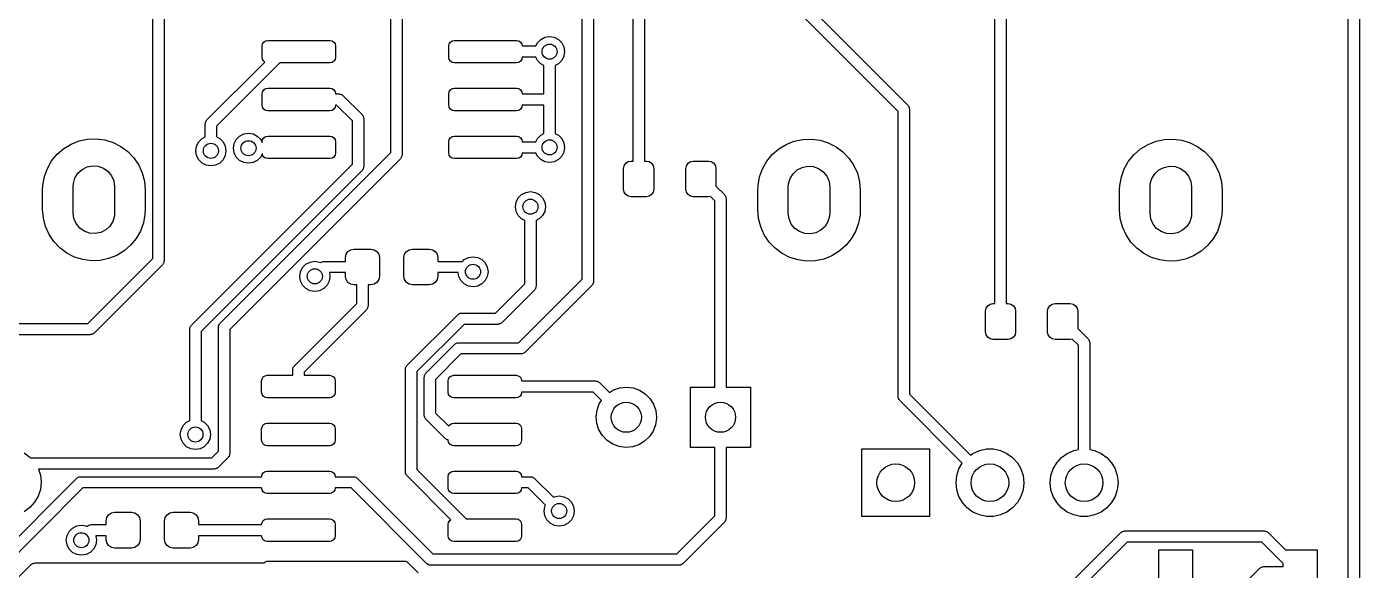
# Model space of a CAD drawing. Extents: x 74 to 208, y -143 to -31.
# Drawn here: x 172.56 to 207.92, y -116.64 to -102.21 of the extents above; entities that cross this region are included whole.
import ezdxf

# ---------------------------------------------------------------- set-up
doc = ezdxf.new("R2010")
doc.units = 0
doc.layers.add('BLACK', color=7, linetype='CONTINUOUS')

msp = doc.modelspace()

# ---------------------------------------------------------------- linework, layer by layer
at = {"layer": 'BLACK', "linetype": 'CONTINUOUS'}
for p, q in [((207.622, -119.826), (207.622, -74.7381)), ((207.922, -74.676), (207.922, -119.888)), ((195.684, -104.456), (189.168, -97.94)), ((189.336, -97.6839), (195.94, -104.288)), ((187.302, -108.904), (187.302, -99.141)), ((187.602, -99.2084), (187.602, -108.966)), ((198.251, -109.558), (198.251, -99.9078)), ((198.551, -99.9078), (198.551, -109.558)), ((182.222, -105.546), (182.222, -100.076)), ((182.522, -100.138), (182.522, -105.608)), ((188.65, -105.773), (188.65, -100.719)), ((188.95, -100.657), (188.95, -105.773)), ((175.905, -108.363), (175.905, -101.821)), ((176.205, -101.883), (176.205, -108.425)), ((186.112, -102.635), (186.201, -102.546)), ((186.201, -102.546), (186.312, -102.49)), ((186.312, -102.49), (186.436, -102.47)), ((186.436, -102.47), (186.56, -102.49)), ((186.56, -102.49), (186.671, -102.546)), ((186.671, -102.546), (186.76, -102.635)), ((178.809, -102.72), (178.82, -102.663)), ((178.809, -103.02), (178.809, -102.72)), ((178.82, -102.663), (178.853, -102.614)), ((178.853, -102.614), (178.902, -102.581)), ((178.902, -102.581), (178.959, -102.57)), ((178.959, -102.57), (180.609, -102.57)), ((180.609, -102.57), (180.666, -102.581)), ((180.666, -102.581), (180.715, -102.614)), ((180.715, -102.614), (180.748, -102.663)), ((180.748, -102.663), (180.759, -102.72)), ((180.759, -102.72), (180.759, -103.02)), ((183.759, -102.72), (183.77, -102.663)), ((183.759, -103.02), (183.759, -102.72)), ((183.77, -102.663), (183.803, -102.614)), ((183.803, -102.614), (183.852, -102.581)), ((183.852, -102.581), (183.909, -102.57)), ((183.909, -102.57), (185.559, -102.57)), ((185.559, -102.57), (185.616, -102.581)), ((185.616, -102.581), (185.665, -102.614)), ((185.665, -102.614), (185.698, -102.663)), ((185.698, -102.663), (185.709, -102.72)), ((185.709, -102.72), (186.069, -102.72)), ((186.069, -102.72), (186.112, -102.635)), ((186.76, -102.635), (186.816, -102.746)), ((186.816, -102.746), (186.836, -102.87)), ((186.836, -102.87), (186.816, -102.994)), ((177.343, -104.683), (178.881, -103.145)), ((179.28, -103.17), (177.599, -104.851)), ((178.82, -103.077), (178.809, -103.02)), ((178.853, -103.126), (178.82, -103.077)), ((178.881, -103.145), (178.853, -103.126)), ((180.609, -103.17), (179.28, -103.17)), ((180.666, -103.159), (180.609, -103.17)), ((180.715, -103.126), (180.666, -103.159)), ((180.748, -103.077), (180.715, -103.126)), ((180.759, -103.02), (180.748, -103.077)), ((183.77, -103.077), (183.759, -103.02)), ((183.803, -103.126), (183.77, -103.077)), ((183.852, -103.159), (183.803, -103.126)), ((183.909, -103.17), (183.852, -103.159)), ((185.559, -103.17), (183.909, -103.17)), ((185.616, -103.159), (185.559, -103.17)), ((185.665, -103.126), (185.616, -103.159)), ((185.698, -103.077), (185.665, -103.126)), ((185.709, -103.02), (185.698, -103.077)), ((186.069, -103.02), (185.709, -103.02)), ((186.112, -103.105), (186.069, -103.02)), ((186.201, -103.194), (186.112, -103.105)), ((186.286, -103.237), (186.201, -103.194)), ((186.286, -103.99), (186.286, -103.237)), ((186.671, -103.194), (186.586, -103.237)), ((186.586, -103.237), (186.586, -105.043)), ((186.76, -103.105), (186.671, -103.194)), ((186.816, -102.994), (186.76, -103.105)), ((178.809, -103.99), (178.82, -103.933)), ((178.82, -103.933), (178.853, -103.884)), ((178.853, -103.884), (178.902, -103.851)), ((178.902, -103.851), (178.959, -103.84)), ((178.959, -103.84), (180.609, -103.84)), ((180.609, -103.84), (180.666, -103.851)), ((180.666, -103.851), (180.715, -103.884)), ((180.715, -103.884), (180.748, -103.933)), ((180.748, -103.933), (180.759, -103.99)), ((183.759, -103.99), (183.77, -103.933)), ((183.77, -103.933), (183.803, -103.884)), ((183.803, -103.884), (183.852, -103.851)), ((183.852, -103.851), (183.909, -103.84)), ((183.909, -103.84), (185.559, -103.84)), ((185.559, -103.84), (185.616, -103.851)), ((185.616, -103.851), (185.665, -103.884)), ((185.665, -103.884), (185.698, -103.933)), ((185.698, -103.933), (185.709, -103.99)), ((178.809, -104.29), (178.809, -103.99)), ((178.82, -104.347), (178.809, -104.29)), ((180.759, -104.29), (180.748, -104.347)), ((180.759, -103.99), (180.848, -103.99)), ((180.786, -104.29), (180.759, -104.29)), ((181.206, -104.71), (180.786, -104.29)), ((180.848, -103.99), (180.867, -103.995)), ((180.867, -103.995), (180.887, -103.995)), ((180.887, -103.995), (180.904, -104.005)), ((180.904, -104.005), (180.923, -104.01)), ((180.923, -104.01), (180.937, -104.024)), ((180.937, -104.024), (180.954, -104.034)), ((180.954, -104.034), (181.462, -104.542)), ((183.759, -104.29), (183.759, -103.99)), ((183.77, -104.347), (183.759, -104.29)), ((185.709, -104.29), (185.698, -104.347)), ((185.709, -103.99), (186.286, -103.99)), ((186.286, -104.29), (185.709, -104.29)), ((186.286, -105.043), (186.286, -104.29)), ((195.94, -104.288), (195.95, -104.305)), ((195.95, -104.305), (195.964, -104.319)), ((178.853, -104.396), (178.82, -104.347)), ((178.902, -104.429), (178.853, -104.396)), ((178.959, -104.44), (178.902, -104.429)), ((180.609, -104.44), (178.959, -104.44)), ((180.666, -104.429), (180.609, -104.44)), ((180.715, -104.396), (180.666, -104.429)), ((180.748, -104.347), (180.715, -104.396)), ((181.462, -104.542), (181.472, -104.559)), ((181.472, -104.559), (181.486, -104.573)), ((181.486, -104.573), (181.491, -104.592)), ((181.491, -104.592), (181.501, -104.609)), ((181.501, -104.609), (181.501, -104.629)), ((181.501, -104.629), (181.506, -104.648)), ((181.506, -104.648), (181.506, -105.918)), ((183.803, -104.396), (183.77, -104.347)), ((183.852, -104.429), (183.803, -104.396)), ((183.909, -104.44), (183.852, -104.429)), ((185.559, -104.44), (183.909, -104.44)), ((185.616, -104.429), (185.559, -104.44)), ((185.665, -104.396), (185.616, -104.429)), ((185.698, -104.347), (185.665, -104.396)), ((195.684, -112.024), (195.684, -104.456)), ((195.964, -104.319), (195.969, -104.338)), ((195.969, -104.338), (195.979, -104.355)), ((195.979, -104.355), (195.979, -104.375)), ((195.979, -104.375), (195.984, -104.394)), ((195.984, -104.394), (195.984, -111.962)), ((177.299, -104.789), (177.304, -104.77)), ((177.299, -105.135), (177.299, -104.789)), ((177.304, -104.75), (177.314, -104.733)), ((177.304, -104.77), (177.304, -104.75)), ((177.314, -104.733), (177.319, -104.714)), ((177.319, -104.714), (177.333, -104.7)), ((177.333, -104.7), (177.343, -104.683)), ((177.599, -104.851), (177.599, -105.135)), ((181.206, -105.856), (181.206, -104.71)), ((173.544, -105.441), (173.74, -105.322)), ((173.74, -105.322), (173.954, -105.237)), ((173.954, -105.237), (174.179, -105.19)), ((174.179, -105.19), (174.409, -105.182)), ((174.409, -105.182), (174.637, -105.212)), ((174.637, -105.212), (174.857, -105.28)), ((174.857, -105.28), (175.062, -105.384)), ((177.068, -105.379), (177.125, -105.267)), ((177.125, -105.267), (177.214, -105.179)), ((177.214, -105.179), (177.299, -105.135)), ((177.599, -105.135), (177.684, -105.179)), ((177.684, -105.179), (177.772, -105.267)), ((177.772, -105.267), (177.829, -105.379)), ((178.046, -105.434), (178.066, -105.311)), ((178.066, -105.311), (178.122, -105.199)), ((178.122, -105.199), (178.211, -105.111)), ((178.211, -105.111), (178.322, -105.054)), ((178.322, -105.054), (178.446, -105.034)), ((178.446, -105.034), (178.57, -105.054)), ((178.57, -105.054), (178.681, -105.111)), ((178.681, -105.111), (178.77, -105.199)), ((178.77, -105.199), (178.809, -105.277)), ((178.809, -105.26), (178.82, -105.203)), ((178.809, -105.277), (178.809, -105.26)), ((178.82, -105.203), (178.853, -105.154)), ((178.853, -105.154), (178.902, -105.121)), ((178.902, -105.121), (178.959, -105.11)), ((178.959, -105.11), (180.609, -105.11)), ((180.609, -105.11), (180.666, -105.121)), ((180.666, -105.121), (180.715, -105.154)), ((180.715, -105.154), (180.748, -105.203)), ((180.748, -105.203), (180.759, -105.26)), ((180.759, -105.26), (180.759, -105.56)), ((183.759, -105.26), (183.77, -105.203)), ((183.759, -105.56), (183.759, -105.26)), ((183.77, -105.203), (183.803, -105.154)), ((183.803, -105.154), (183.852, -105.121)), ((183.852, -105.121), (183.909, -105.11)), ((183.909, -105.11), (185.559, -105.11)), ((185.559, -105.11), (185.616, -105.121)), ((185.616, -105.121), (185.665, -105.154)), ((185.665, -105.154), (185.698, -105.203)), ((185.698, -105.203), (185.709, -105.26)), ((185.709, -105.26), (186.069, -105.26)), ((186.069, -105.26), (186.112, -105.175)), ((186.112, -105.175), (186.201, -105.086)), ((186.201, -105.086), (186.286, -105.043)), ((186.586, -105.043), (186.671, -105.086)), ((186.671, -105.086), (186.76, -105.175)), ((186.76, -105.175), (186.816, -105.286)), ((186.816, -105.286), (186.836, -105.41)), ((192.519, -105.451), (192.715, -105.332)), ((192.715, -105.332), (192.929, -105.247)), ((192.929, -105.247), (193.154, -105.2)), ((193.154, -105.2), (193.384, -105.192)), ((193.384, -105.192), (193.612, -105.222)), ((193.612, -105.222), (193.832, -105.29)), ((193.832, -105.29), (194.037, -105.394)), ((202.119, -105.451), (202.315, -105.332)), ((202.315, -105.332), (202.529, -105.247)), ((202.529, -105.247), (202.754, -105.2)), ((202.754, -105.2), (202.984, -105.192)), ((202.984, -105.192), (203.212, -105.222)), ((203.212, -105.222), (203.432, -105.29)), ((203.432, -105.29), (203.637, -105.394)), ((173.224, -105.77), (173.37, -105.592)), ((173.37, -105.592), (173.544, -105.441)), ((175.062, -105.384), (175.246, -105.521)), ((175.246, -105.521), (175.405, -105.688)), ((175.405, -105.688), (175.533, -105.879)), ((177.049, -105.502), (177.068, -105.379)), ((177.068, -105.626), (177.049, -105.502)), ((177.125, -105.737), (177.068, -105.626)), ((177.694, -110.074), (182.222, -105.546)), ((177.829, -105.626), (177.772, -105.737)), ((177.829, -105.379), (177.849, -105.502)), ((177.849, -105.502), (177.829, -105.626)), ((182.478, -105.714), (177.95, -110.243)), ((178.066, -105.558), (178.046, -105.434)), ((178.122, -105.67), (178.066, -105.558)), ((178.211, -105.758), (178.122, -105.67)), ((178.77, -105.67), (178.681, -105.758)), ((178.813, -105.584), (178.77, -105.67)), ((178.814, -105.584), (178.813, -105.584)), ((178.82, -105.617), (178.814, -105.584)), ((178.853, -105.666), (178.82, -105.617)), ((178.902, -105.699), (178.853, -105.666)), ((178.959, -105.71), (178.902, -105.699)), ((180.609, -105.71), (178.959, -105.71)), ((180.666, -105.699), (180.609, -105.71)), ((180.715, -105.666), (180.666, -105.699)), ((180.748, -105.617), (180.715, -105.666)), ((180.759, -105.56), (180.748, -105.617)), ((182.488, -105.697), (182.478, -105.714)), ((182.502, -105.683), (182.488, -105.697)), ((182.507, -105.664), (182.502, -105.683)), ((182.517, -105.647), (182.507, -105.664)), ((182.522, -105.608), (182.517, -105.627)), ((182.517, -105.627), (182.517, -105.647)), ((183.77, -105.617), (183.759, -105.56)), ((183.803, -105.666), (183.77, -105.617)), ((183.852, -105.699), (183.803, -105.666)), ((183.909, -105.71), (183.852, -105.699)), ((185.559, -105.71), (183.909, -105.71)), ((185.616, -105.699), (185.559, -105.71)), ((185.665, -105.666), (185.616, -105.699)), ((185.698, -105.617), (185.665, -105.666)), ((185.709, -105.56), (185.698, -105.617)), ((186.069, -105.56), (185.709, -105.56)), ((186.112, -105.645), (186.069, -105.56)), ((186.201, -105.734), (186.112, -105.645)), ((186.76, -105.645), (186.671, -105.734)), ((186.816, -105.534), (186.76, -105.645)), ((186.836, -105.41), (186.816, -105.534)), ((192.199, -105.78), (192.345, -105.602)), ((192.345, -105.602), (192.519, -105.451)), ((194.037, -105.394), (194.221, -105.531)), ((194.221, -105.531), (194.38, -105.698)), ((194.38, -105.698), (194.508, -105.889)), ((201.799, -105.78), (201.945, -105.602)), ((201.945, -105.602), (202.119, -105.451)), ((203.637, -105.394), (203.821, -105.531)), ((203.821, -105.531), (203.98, -105.698)), ((203.98, -105.698), (204.108, -105.889)), ((173.032, -106.186), (173.11, -105.97)), ((173.11, -105.97), (173.224, -105.77)), ((173.921, -106.099), (174.031, -105.998)), ((174.031, -105.998), (174.164, -105.931)), ((174.164, -105.931), (174.31, -105.901)), ((174.31, -105.901), (174.459, -105.912)), ((174.459, -105.912), (174.6, -105.963)), ((174.6, -105.963), (174.722, -106.049)), ((174.722, -106.049), (174.815, -106.165)), ((175.533, -105.879), (175.628, -106.088)), ((176.932, -110.13), (181.206, -105.856)), ((177.214, -105.826), (177.125, -105.737)), ((181.462, -106.024), (177.188, -110.298)), ((177.325, -105.883), (177.214, -105.826)), ((177.449, -105.902), (177.325, -105.883)), ((177.572, -105.883), (177.449, -105.902)), ((177.684, -105.826), (177.572, -105.883)), ((177.772, -105.737), (177.684, -105.826)), ((178.322, -105.815), (178.211, -105.758)), ((178.446, -105.834), (178.322, -105.815)), ((178.57, -105.815), (178.446, -105.834)), ((178.681, -105.758), (178.57, -105.815)), ((181.472, -106.007), (181.462, -106.024)), ((181.486, -105.993), (181.472, -106.007)), ((181.491, -105.974), (181.486, -105.993)), ((181.501, -105.957), (181.491, -105.974)), ((181.506, -105.918), (181.501, -105.937)), ((181.501, -105.937), (181.501, -105.957)), ((186.312, -105.79), (186.201, -105.734)), ((186.436, -105.81), (186.312, -105.79)), ((186.56, -105.79), (186.436, -105.81)), ((186.671, -105.734), (186.56, -105.79)), ((188.4, -105.973), (188.415, -105.897)), ((188.4, -106.523), (188.4, -105.973)), ((188.415, -105.897), (188.459, -105.832)), ((188.459, -105.832), (188.523, -105.788)), ((188.523, -105.788), (188.6, -105.773)), ((188.6, -105.773), (188.65, -105.773)), ((188.95, -105.773), (189, -105.773)), ((189, -105.773), (189.077, -105.788)), ((189.077, -105.788), (189.141, -105.832)), ((189.141, -105.832), (189.185, -105.897)), ((189.185, -105.897), (189.2, -105.973)), ((189.2, -105.973), (189.2, -106.523)), ((190.05, -105.973), (190.065, -105.897)), ((190.05, -106.523), (190.05, -105.973)), ((190.065, -105.897), (190.109, -105.832)), ((190.109, -105.832), (190.173, -105.788)), ((190.173, -105.788), (190.25, -105.773)), ((190.25, -105.773), (190.65, -105.773)), ((190.65, -105.773), (190.727, -105.788)), ((190.727, -105.788), (190.791, -105.832)), ((190.791, -105.832), (190.835, -105.897)), ((190.835, -105.897), (190.85, -105.973)), ((190.85, -105.973), (190.85, -106.436)), ((192.007, -106.196), (192.085, -105.98)), ((192.085, -105.98), (192.199, -105.78)), ((192.896, -106.109), (193.006, -106.008)), ((193.006, -106.008), (193.139, -105.941)), ((193.139, -105.941), (193.285, -105.911)), ((193.285, -105.911), (193.434, -105.922)), ((193.434, -105.922), (193.575, -105.973)), ((193.575, -105.973), (193.697, -106.059)), ((193.697, -106.059), (193.79, -106.175)), ((194.508, -105.889), (194.603, -106.098)), ((201.607, -106.196), (201.685, -105.98)), ((201.685, -105.98), (201.799, -105.78)), ((202.496, -106.109), (202.606, -106.008)), ((202.606, -106.008), (202.739, -105.941)), ((202.739, -105.941), (202.885, -105.911)), ((202.885, -105.911), (203.034, -105.922)), ((203.034, -105.922), (203.175, -105.973)), ((203.175, -105.973), (203.297, -106.059)), ((203.297, -106.059), (203.39, -106.175)), ((204.108, -105.889), (204.203, -106.098)), ((172.985, -106.54), (172.991, -106.412)), ((172.991, -106.412), (173.032, -106.186)), ((173.795, -106.45), (173.801, -106.37)), ((173.801, -106.37), (173.843, -106.226)), ((173.843, -106.226), (173.921, -106.099)), ((174.815, -106.165), (174.875, -106.302)), ((174.875, -106.302), (174.895, -106.45)), ((175.628, -106.088), (175.686, -106.311)), ((175.686, -106.311), (175.705, -106.54)), ((190.85, -106.436), (191.077, -106.663)), ((191.96, -106.55), (191.966, -106.422)), ((191.966, -106.422), (192.007, -106.196)), ((192.77, -106.46), (192.776, -106.38)), ((192.776, -106.38), (192.818, -106.236)), ((192.818, -106.236), (192.896, -106.109)), ((193.79, -106.175), (193.85, -106.312)), ((193.85, -106.312), (193.87, -106.46)), ((194.603, -106.098), (194.661, -106.321)), ((194.661, -106.321), (194.68, -106.55)), ((201.56, -106.55), (201.566, -106.422)), ((201.566, -106.422), (201.607, -106.196)), ((202.37, -106.46), (202.376, -106.38)), ((202.376, -106.38), (202.418, -106.236)), ((202.418, -106.236), (202.496, -106.109)), ((203.39, -106.175), (203.45, -106.312)), ((203.45, -106.312), (203.47, -106.46)), ((204.203, -106.098), (204.261, -106.321)), ((204.261, -106.321), (204.28, -106.55)), ((172.985, -107.06), (172.985, -106.54)), ((173.795, -107.15), (173.795, -106.45)), ((174.895, -106.45), (174.895, -107.15)), ((175.705, -106.54), (175.705, -107.06)), ((185.548, -106.861), (185.604, -106.75)), ((185.604, -106.75), (185.693, -106.661)), ((185.693, -106.661), (185.804, -106.604)), ((185.804, -106.604), (185.928, -106.585)), ((185.928, -106.585), (186.052, -106.604)), ((186.052, -106.604), (186.163, -106.661)), ((186.163, -106.661), (186.252, -106.75)), ((186.252, -106.75), (186.308, -106.861)), ((188.415, -106.6), (188.4, -106.523)), ((188.459, -106.665), (188.415, -106.6)), ((188.523, -106.708), (188.459, -106.665)), ((188.6, -106.723), (188.523, -106.708)), ((189, -106.723), (188.6, -106.723)), ((189.077, -106.708), (189, -106.723)), ((189.141, -106.665), (189.077, -106.708)), ((189.185, -106.6), (189.141, -106.665)), ((189.2, -106.523), (189.185, -106.6)), ((190.065, -106.6), (190.05, -106.523)), ((190.109, -106.665), (190.065, -106.6)), ((190.173, -106.708), (190.109, -106.665)), ((190.25, -106.723), (190.173, -106.708)), ((190.65, -106.723), (190.25, -106.723)), ((190.702, -106.713), (190.65, -106.723)), ((190.821, -106.832), (190.702, -106.713)), ((191.077, -106.663), (191.087, -106.68)), ((191.087, -106.68), (191.101, -106.694)), ((191.101, -106.694), (191.106, -106.713)), ((191.106, -106.713), (191.116, -106.731)), ((191.116, -106.731), (191.116, -106.75)), ((191.116, -106.75), (191.121, -106.769)), ((191.121, -106.769), (191.121, -111.773)), ((191.96, -107.07), (191.96, -106.55)), ((192.77, -107.16), (192.77, -106.46)), ((193.87, -106.46), (193.87, -107.16)), ((194.68, -106.55), (194.68, -107.07)), ((201.56, -107.07), (201.56, -106.55)), ((202.37, -107.16), (202.37, -106.46)), ((203.47, -106.46), (203.47, -107.16)), ((204.28, -106.55), (204.28, -107.07)), ((173.004, -107.289), (172.985, -107.06)), ((175.705, -107.06), (175.699, -107.188)), ((185.528, -106.985), (185.548, -106.861)), ((185.548, -107.108), (185.528, -106.985)), ((185.604, -107.22), (185.548, -107.108)), ((186.308, -107.108), (186.252, -107.22)), ((186.308, -106.861), (186.328, -106.985)), ((186.328, -106.985), (186.308, -107.108)), ((190.821, -111.773), (190.821, -106.832)), ((191.979, -107.299), (191.96, -107.07)), ((194.68, -107.07), (194.674, -107.198)), ((201.579, -107.299), (201.56, -107.07)), ((204.28, -107.07), (204.274, -107.198)), ((173.062, -107.512), (173.004, -107.289)), ((173.815, -107.298), (173.795, -107.15)), ((173.875, -107.435), (173.815, -107.298)), ((173.968, -107.551), (173.875, -107.435)), ((174.847, -107.374), (174.769, -107.501)), ((174.889, -107.23), (174.847, -107.374)), ((174.895, -107.15), (174.889, -107.23)), ((175.658, -107.414), (175.58, -107.63)), ((175.699, -107.188), (175.658, -107.414)), ((185.693, -107.308), (185.604, -107.22)), ((185.778, -107.352), (185.693, -107.308)), ((185.778, -109.031), (185.778, -107.352)), ((186.163, -107.308), (186.078, -107.352)), ((186.078, -107.352), (186.078, -109.093)), ((186.252, -107.22), (186.163, -107.308)), ((192.037, -107.522), (191.979, -107.299)), ((192.79, -107.308), (192.77, -107.16)), ((192.85, -107.445), (192.79, -107.308)), ((192.943, -107.561), (192.85, -107.445)), ((193.822, -107.384), (193.744, -107.511)), ((193.864, -107.24), (193.822, -107.384)), ((193.87, -107.16), (193.864, -107.24)), ((194.633, -107.424), (194.555, -107.64)), ((194.674, -107.198), (194.633, -107.424)), ((201.637, -107.522), (201.579, -107.299)), ((202.39, -107.308), (202.37, -107.16)), ((202.45, -107.445), (202.39, -107.308)), ((202.543, -107.561), (202.45, -107.445)), ((203.422, -107.384), (203.344, -107.511)), ((203.464, -107.24), (203.422, -107.384)), ((203.47, -107.16), (203.464, -107.24)), ((204.233, -107.424), (204.155, -107.64)), ((204.274, -107.198), (204.233, -107.424)), ((173.157, -107.721), (173.062, -107.512)), ((173.285, -107.912), (173.157, -107.721)), ((174.09, -107.637), (173.968, -107.551)), ((174.231, -107.688), (174.09, -107.637)), ((174.38, -107.699), (174.231, -107.688)), ((174.526, -107.669), (174.38, -107.699)), ((174.659, -107.602), (174.526, -107.669)), ((174.769, -107.501), (174.659, -107.602)), ((175.466, -107.83), (175.32, -108.008)), ((175.58, -107.63), (175.466, -107.83)), ((192.132, -107.731), (192.037, -107.522)), ((192.26, -107.922), (192.132, -107.731)), ((193.065, -107.647), (192.943, -107.561)), ((193.206, -107.698), (193.065, -107.647)), ((193.355, -107.709), (193.206, -107.698)), ((193.501, -107.679), (193.355, -107.709)), ((193.634, -107.612), (193.501, -107.679)), ((193.744, -107.511), (193.634, -107.612)), ((194.441, -107.84), (194.295, -108.018)), ((194.555, -107.64), (194.441, -107.84)), ((201.732, -107.731), (201.637, -107.522)), ((201.86, -107.922), (201.732, -107.731)), ((202.665, -107.647), (202.543, -107.561)), ((202.806, -107.698), (202.665, -107.647)), ((202.955, -107.709), (202.806, -107.698)), ((203.101, -107.679), (202.955, -107.709)), ((203.234, -107.612), (203.101, -107.679)), ((203.344, -107.511), (203.234, -107.612)), ((204.041, -107.84), (203.895, -108.018)), ((204.155, -107.64), (204.041, -107.84)), ((173.444, -108.079), (173.285, -107.912)), ((173.628, -108.216), (173.444, -108.079)), ((175.146, -108.159), (174.95, -108.278)), ((175.32, -108.008), (175.146, -108.159)), ((181.037, -108.249), (181.086, -108.176)), ((181.086, -108.176), (181.159, -108.127)), ((181.159, -108.127), (181.245, -108.11)), ((181.245, -108.11), (181.695, -108.11)), ((181.695, -108.11), (181.781, -108.127)), ((181.781, -108.127), (181.854, -108.176)), ((181.854, -108.176), (181.903, -108.249)), ((182.587, -108.249), (182.636, -108.176)), ((182.636, -108.176), (182.709, -108.127)), ((182.709, -108.127), (182.795, -108.11)), ((182.795, -108.11), (183.245, -108.11)), ((183.245, -108.11), (183.331, -108.127)), ((183.331, -108.127), (183.404, -108.176)), ((183.404, -108.176), (183.453, -108.249)), ((192.419, -108.089), (192.26, -107.922)), ((192.603, -108.226), (192.419, -108.089)), ((194.121, -108.169), (193.925, -108.288)), ((194.295, -108.018), (194.121, -108.169)), ((202.019, -108.089), (201.86, -107.922)), ((202.203, -108.226), (202.019, -108.089)), ((203.721, -108.169), (203.525, -108.288)), ((203.895, -108.018), (203.721, -108.169)), ((173.833, -108.32), (173.628, -108.216)), ((174.053, -108.388), (173.833, -108.32)), ((174.281, -108.418), (174.053, -108.388)), ((174.182, -110.086), (175.905, -108.363)), ((174.511, -108.41), (174.281, -108.418)), ((176.161, -108.531), (174.35, -110.342)), ((174.736, -108.363), (174.511, -108.41)), ((174.95, -108.278), (174.736, -108.363)), ((176.171, -108.514), (176.161, -108.531)), ((176.185, -108.5), (176.171, -108.514)), ((176.19, -108.481), (176.185, -108.5)), ((176.2, -108.464), (176.19, -108.481)), ((176.205, -108.425), (176.2, -108.444)), ((176.2, -108.444), (176.2, -108.464)), ((179.884, -108.598), (179.972, -108.51)), ((179.972, -108.51), (180.084, -108.453)), ((180.084, -108.453), (180.207, -108.433)), ((180.207, -108.433), (180.331, -108.453)), ((180.331, -108.453), (180.365, -108.47)), ((180.365, -108.47), (180.366, -108.469)), ((180.366, -108.469), (180.38, -108.455)), ((180.38, -108.455), (180.399, -108.45)), ((180.399, -108.45), (180.417, -108.44)), ((180.417, -108.44), (180.436, -108.44)), ((180.436, -108.44), (180.455, -108.435)), ((180.455, -108.435), (181.02, -108.435)), ((181.02, -108.335), (181.037, -108.249)), ((181.02, -108.435), (181.02, -108.335)), ((181.903, -108.249), (181.92, -108.335)), ((181.92, -108.335), (181.92, -108.835)), ((182.57, -108.335), (182.587, -108.249)), ((182.57, -108.835), (182.57, -108.335)), ((183.453, -108.249), (183.47, -108.335)), ((183.47, -108.335), (183.47, -108.435)), ((183.47, -108.435), (184.122, -108.435)), ((184.122, -108.435), (184.169, -108.388)), ((184.169, -108.388), (184.28, -108.332)), ((184.28, -108.332), (184.404, -108.312)), ((184.404, -108.312), (184.528, -108.332)), ((184.528, -108.332), (184.639, -108.388)), ((184.639, -108.388), (184.728, -108.477)), ((184.728, -108.477), (184.784, -108.588)), ((192.808, -108.33), (192.603, -108.226)), ((193.028, -108.398), (192.808, -108.33)), ((193.256, -108.428), (193.028, -108.398)), ((193.486, -108.42), (193.256, -108.428)), ((193.711, -108.373), (193.486, -108.42)), ((193.925, -108.288), (193.711, -108.373)), ((202.408, -108.33), (202.203, -108.226)), ((202.628, -108.398), (202.408, -108.33)), ((202.856, -108.428), (202.628, -108.398)), ((203.086, -108.42), (202.856, -108.428)), ((203.311, -108.373), (203.086, -108.42)), ((203.525, -108.288), (203.311, -108.373)), ((179.807, -108.833), (179.827, -108.71)), ((179.827, -108.957), (179.807, -108.833)), ((179.827, -108.71), (179.884, -108.598)), ((180.607, -108.833), (180.588, -108.957)), ((181.02, -108.735), (180.592, -108.735)), ((180.592, -108.735), (180.607, -108.833)), ((181.02, -108.835), (181.02, -108.735)), ((181.037, -108.921), (181.02, -108.835)), ((181.92, -108.835), (181.903, -108.921)), ((182.587, -108.921), (182.57, -108.835)), ((183.47, -108.835), (183.453, -108.921)), ((184.008, -108.735), (183.47, -108.735)), ((183.47, -108.735), (183.47, -108.835)), ((184.024, -108.836), (184.008, -108.735)), ((184.08, -108.947), (184.024, -108.836)), ((184.784, -108.836), (184.728, -108.947)), ((184.784, -108.588), (184.804, -108.712)), ((184.804, -108.712), (184.784, -108.836)), ((185.612, -110.594), (187.302, -108.904)), ((179.884, -109.068), (179.827, -108.957)), ((179.972, -109.157), (179.884, -109.068)), ((180.084, -109.214), (179.972, -109.157)), ((180.207, -109.233), (180.084, -109.214)), ((180.331, -109.214), (180.207, -109.233)), ((180.442, -109.157), (180.331, -109.214)), ((180.531, -109.068), (180.442, -109.157)), ((180.588, -108.957), (180.531, -109.068)), ((181.086, -108.994), (181.037, -108.921)), ((181.159, -109.043), (181.086, -108.994)), ((181.245, -109.06), (181.159, -109.043)), ((181.32, -109.06), (181.245, -109.06)), ((181.32, -109.552), (181.32, -109.06)), ((181.695, -109.06), (181.62, -109.06)), ((181.62, -109.06), (181.62, -109.614)), ((181.781, -109.043), (181.695, -109.06)), ((181.854, -108.994), (181.781, -109.043)), ((181.903, -108.921), (181.854, -108.994)), ((182.636, -108.994), (182.587, -108.921)), ((182.709, -109.043), (182.636, -108.994)), ((182.795, -109.06), (182.709, -109.043)), ((183.245, -109.06), (182.795, -109.06)), ((183.331, -109.043), (183.245, -109.06)), ((183.404, -108.994), (183.331, -109.043)), ((183.453, -108.921), (183.404, -108.994)), ((184.169, -109.036), (184.08, -108.947)), ((184.28, -109.092), (184.169, -109.036)), ((184.404, -109.112), (184.28, -109.092)), ((184.528, -109.092), (184.404, -109.112)), ((184.639, -109.036), (184.528, -109.092)), ((184.728, -108.947), (184.639, -109.036)), ((185.002, -109.807), (185.778, -109.031)), ((186.034, -109.199), (185.17, -110.063)), ((187.558, -109.072), (185.78, -110.85)), ((186.044, -109.182), (186.034, -109.199)), ((186.058, -109.168), (186.044, -109.182)), ((186.063, -109.149), (186.058, -109.168)), ((186.073, -109.132), (186.063, -109.149)), ((186.078, -109.093), (186.073, -109.112)), ((186.073, -109.112), (186.073, -109.132)), ((187.568, -109.055), (187.558, -109.072)), ((187.582, -109.041), (187.568, -109.055)), ((187.587, -109.022), (187.582, -109.041)), ((187.597, -109.005), (187.587, -109.022)), ((187.602, -108.966), (187.597, -108.985)), ((187.597, -108.985), (187.597, -109.005)), ((179.664, -111.208), (181.32, -109.552)), ((181.62, -109.614), (181.615, -109.633)), ((198.016, -109.681), (198.06, -109.616)), ((198.06, -109.616), (198.125, -109.573)), ((198.125, -109.573), (198.201, -109.558)), ((198.201, -109.558), (198.251, -109.558)), ((198.551, -109.558), (198.601, -109.558)), ((198.601, -109.558), (198.678, -109.573)), ((198.678, -109.573), (198.743, -109.616)), ((198.743, -109.616), (198.786, -109.681)), ((199.666, -109.681), (199.71, -109.616)), ((199.71, -109.616), (199.775, -109.573)), ((199.775, -109.573), (199.851, -109.558)), ((199.851, -109.558), (200.251, -109.558)), ((200.251, -109.558), (200.328, -109.573)), ((200.328, -109.573), (200.393, -109.616)), ((200.393, -109.616), (200.436, -109.681)), ((181.576, -109.72), (179.92, -111.376)), ((181.586, -109.703), (181.576, -109.72)), ((181.6, -109.689), (181.586, -109.703)), ((181.605, -109.67), (181.6, -109.689)), ((181.615, -109.653), (181.605, -109.67)), ((181.615, -109.633), (181.615, -109.653)), ((182.655, -111.193), (183.998, -109.851)), ((183.998, -109.851), (184.015, -109.841)), ((184.015, -109.841), (184.029, -109.827)), ((184.029, -109.827), (184.048, -109.822)), ((184.048, -109.822), (184.065, -109.812)), ((184.065, -109.812), (184.085, -109.812)), ((184.085, -109.812), (184.104, -109.807)), ((184.104, -109.807), (185.002, -109.807)), ((198.001, -109.758), (198.016, -109.681)), ((198.001, -110.308), (198.001, -109.758)), ((198.786, -109.681), (198.801, -109.758)), ((198.801, -109.758), (198.801, -110.308)), ((199.651, -109.758), (199.666, -109.681)), ((199.651, -110.308), (199.651, -109.758)), ((200.436, -109.681), (200.451, -109.758)), ((200.451, -109.758), (200.451, -110.221)), ((171.109, -110.086), (174.182, -110.086)), ((176.888, -110.236), (176.893, -110.217)), ((176.888, -112.663), (176.888, -110.236)), ((176.893, -110.197), (176.903, -110.18)), ((176.893, -110.217), (176.893, -110.197)), ((176.903, -110.18), (176.908, -110.161)), ((176.908, -110.161), (176.922, -110.147)), ((176.922, -110.147), (176.932, -110.13)), ((177.188, -110.298), (177.188, -112.663)), ((177.65, -110.18), (177.655, -110.161)), ((177.65, -113.476), (177.65, -110.18)), ((177.655, -110.142), (177.665, -110.124)), ((177.655, -110.161), (177.655, -110.142)), ((177.665, -110.124), (177.67, -110.105)), ((177.67, -110.105), (177.684, -110.091)), ((177.684, -110.091), (177.694, -110.074)), ((177.95, -110.243), (177.95, -113.538)), ((184.166, -110.107), (182.911, -111.361)), ((185.064, -110.107), (184.166, -110.107)), ((185.083, -110.101), (185.064, -110.107)), ((185.103, -110.101), (185.083, -110.101)), ((185.12, -110.092), (185.103, -110.101)), ((185.139, -110.087), (185.12, -110.092)), ((185.153, -110.073), (185.139, -110.087)), ((185.17, -110.063), (185.153, -110.073)), ((198.016, -110.384), (198.001, -110.308)), ((198.801, -110.308), (198.786, -110.384)), ((199.666, -110.384), (199.651, -110.308)), ((200.451, -110.221), (200.726, -110.496)), ((174.244, -110.386), (171.171, -110.386)), ((174.263, -110.381), (174.244, -110.386)), ((174.283, -110.381), (174.263, -110.381)), ((174.3, -110.371), (174.283, -110.381)), ((174.319, -110.366), (174.3, -110.371)), ((174.333, -110.352), (174.319, -110.366)), ((174.35, -110.342), (174.333, -110.352)), ((183.155, -111.4), (183.917, -110.638)), ((183.917, -110.638), (183.934, -110.628)), ((183.934, -110.628), (183.948, -110.614)), ((183.948, -110.614), (183.967, -110.609)), ((183.967, -110.609), (183.984, -110.599)), ((183.984, -110.599), (184.004, -110.599)), ((184.004, -110.599), (184.023, -110.594)), ((184.023, -110.594), (185.612, -110.594)), ((198.06, -110.449), (198.016, -110.384)), ((198.125, -110.493), (198.06, -110.449)), ((198.201, -110.508), (198.125, -110.493)), ((198.601, -110.508), (198.201, -110.508)), ((198.678, -110.493), (198.601, -110.508)), ((198.743, -110.449), (198.678, -110.493)), ((198.786, -110.384), (198.743, -110.449)), ((199.71, -110.449), (199.666, -110.384)), ((199.775, -110.493), (199.71, -110.449)), ((199.851, -110.508), (199.775, -110.493)), ((200.251, -110.508), (199.851, -110.508)), ((200.304, -110.497), (200.251, -110.508)), ((200.47, -110.664), (200.304, -110.497)), ((200.47, -113.427), (200.47, -110.664)), ((200.726, -110.496), (200.736, -110.513)), ((200.736, -110.513), (200.75, -110.527)), ((200.75, -110.527), (200.755, -110.546)), ((200.755, -110.546), (200.765, -110.563)), ((200.765, -110.563), (200.765, -110.583)), ((200.765, -110.583), (200.77, -110.602)), ((200.77, -110.602), (200.77, -113.427)), ((184.085, -110.894), (183.411, -111.568)), ((185.674, -110.894), (184.085, -110.894)), ((185.693, -110.889), (185.674, -110.894)), ((185.713, -110.889), (185.693, -110.889)), ((185.73, -110.879), (185.713, -110.889)), ((185.749, -110.874), (185.73, -110.879)), ((185.763, -110.86), (185.749, -110.874)), ((185.78, -110.85), (185.763, -110.86)), ((179.62, -111.314), (179.625, -111.295)), ((179.62, -111.46), (179.62, -111.314)), ((179.625, -111.275), (179.635, -111.258)), ((179.625, -111.295), (179.625, -111.275)), ((179.635, -111.258), (179.64, -111.239)), ((179.64, -111.239), (179.654, -111.225)), ((179.654, -111.225), (179.664, -111.208)), ((179.92, -111.376), (179.92, -111.46)), ((182.611, -111.299), (182.617, -111.28)), ((182.611, -114.024), (182.611, -111.299)), ((182.617, -111.26), (182.626, -111.243)), ((182.617, -111.28), (182.617, -111.26)), ((182.626, -111.243), (182.632, -111.224)), ((182.632, -111.224), (182.646, -111.21)), ((182.646, -111.21), (182.655, -111.193)), ((182.911, -111.361), (182.911, -113.961)), ((178.795, -111.61), (178.806, -111.553)), ((178.795, -111.91), (178.795, -111.61)), ((178.806, -111.553), (178.839, -111.504)), ((178.839, -111.504), (178.888, -111.471)), ((178.888, -111.471), (178.945, -111.46)), ((178.945, -111.46), (179.62, -111.46)), ((179.92, -111.46), (180.595, -111.46)), ((180.595, -111.46), (180.652, -111.471)), ((180.652, -111.471), (180.701, -111.504)), ((180.701, -111.504), (180.734, -111.553)), ((180.734, -111.553), (180.745, -111.61)), ((180.745, -111.61), (180.745, -111.91)), ((183.111, -111.506), (183.116, -111.487)), ((183.111, -112.522), (183.111, -111.506)), ((183.116, -111.467), (183.126, -111.45)), ((183.116, -111.487), (183.116, -111.467)), ((183.126, -111.45), (183.131, -111.431)), ((183.131, -111.431), (183.145, -111.417)), ((183.145, -111.417), (183.155, -111.4)), ((183.411, -111.568), (183.411, -112.46)), ((183.745, -111.61), (183.756, -111.553)), ((183.745, -111.91), (183.745, -111.61)), ((183.756, -111.553), (183.789, -111.504)), ((183.789, -111.504), (183.838, -111.471)), ((183.838, -111.471), (183.895, -111.46)), ((183.895, -111.46), (185.545, -111.46)), ((185.545, -111.46), (185.602, -111.471)), ((185.602, -111.471), (185.651, -111.504)), ((185.651, -111.504), (185.684, -111.553)), ((185.684, -111.553), (185.695, -111.61)), ((185.695, -111.61), (187.658, -111.61)), ((187.658, -111.61), (187.677, -111.615)), ((187.677, -111.615), (187.697, -111.615)), ((187.697, -111.615), (187.714, -111.625)), ((187.714, -111.625), (187.733, -111.63)), ((187.733, -111.63), (187.747, -111.644)), ((187.747, -111.644), (187.764, -111.654)), ((187.764, -111.654), (188.025, -111.914)), ((178.806, -111.967), (178.795, -111.91)), ((178.839, -112.016), (178.806, -111.967)), ((178.888, -112.049), (178.839, -112.016)), ((178.945, -112.06), (178.888, -112.049)), ((180.595, -112.06), (178.945, -112.06)), ((180.652, -112.049), (180.595, -112.06)), ((180.701, -112.016), (180.652, -112.049)), ((180.734, -111.967), (180.701, -112.016)), ((180.745, -111.91), (180.734, -111.967)), ((183.756, -111.967), (183.745, -111.91)), ((183.789, -112.016), (183.756, -111.967)), ((183.838, -112.049), (183.789, -112.016)), ((183.895, -112.06), (183.838, -112.049)), ((185.545, -112.06), (183.895, -112.06)), ((185.602, -112.049), (185.545, -112.06)), ((185.651, -112.016), (185.602, -112.049)), ((185.684, -111.967), (185.651, -112.016)), ((185.695, -111.91), (185.684, -111.967)), ((187.596, -111.91), (185.695, -111.91)), ((187.813, -112.127), (187.596, -111.91)), ((188.025, -111.914), (188.131, -111.849)), ((188.131, -111.849), (188.299, -111.791)), ((188.299, -111.791), (188.477, -111.773)), ((188.477, -111.773), (188.654, -111.794)), ((188.654, -111.794), (188.822, -111.854)), ((188.822, -111.854), (188.972, -111.949)), ((188.972, -111.949), (189.098, -112.076)), ((189.098, -112.076), (189.193, -112.227)), ((190.171, -113.373), (190.171, -111.773)), ((190.171, -111.773), (190.821, -111.773)), ((191.121, -111.773), (191.771, -111.773)), ((191.771, -111.773), (191.771, -113.373)), ((195.689, -112.043), (195.684, -112.024)), ((195.689, -112.063), (195.689, -112.043)), ((195.699, -112.08), (195.689, -112.063)), ((195.704, -112.099), (195.699, -112.08)), ((195.984, -111.962), (197.602, -113.58)), ((187.671, -112.562), (187.694, -112.385)), ((187.694, -112.385), (187.755, -112.217)), ((187.755, -112.217), (187.813, -112.127)), ((189.193, -112.227), (189.251, -112.396)), ((189.251, -112.396), (189.271, -112.573)), ((195.718, -112.113), (195.704, -112.099)), ((195.728, -112.13), (195.718, -112.113)), ((197.387, -113.789), (195.728, -112.13)), ((176.658, -112.906), (176.714, -112.795)), ((176.714, -112.795), (176.803, -112.706)), ((176.803, -112.706), (176.888, -112.663)), ((177.188, -112.663), (177.273, -112.706)), ((177.273, -112.706), (177.362, -112.795)), ((177.362, -112.795), (177.418, -112.906)), ((178.806, -112.823), (178.839, -112.774)), ((178.839, -112.774), (178.888, -112.741)), ((178.888, -112.741), (178.945, -112.73)), ((178.945, -112.73), (180.595, -112.73)), ((180.595, -112.73), (180.652, -112.741)), ((180.652, -112.741), (180.701, -112.774)), ((180.701, -112.774), (180.734, -112.823)), ((183.116, -112.541), (183.111, -112.522)), ((183.116, -112.561), (183.116, -112.541)), ((183.126, -112.578), (183.116, -112.561)), ((183.131, -112.597), (183.126, -112.578)), ((183.145, -112.611), (183.131, -112.597)), ((183.155, -112.628), (183.145, -112.611)), ((183.663, -113.136), (183.155, -112.628)), ((183.411, -112.46), (183.763, -112.812)), ((183.763, -112.812), (183.789, -112.774)), ((183.789, -112.774), (183.838, -112.741)), ((183.838, -112.741), (183.895, -112.73)), ((183.895, -112.73), (185.545, -112.73)), ((185.545, -112.73), (185.602, -112.741)), ((185.602, -112.741), (185.651, -112.774)), ((185.651, -112.774), (185.684, -112.823)), ((187.689, -112.739), (187.671, -112.562)), ((187.745, -112.908), (187.689, -112.739)), ((189.246, -112.772), (189.183, -112.938)), ((189.271, -112.595), (189.246, -112.772)), ((189.271, -112.573), (189.271, -112.595)), ((176.638, -113.03), (176.658, -112.906)), ((176.658, -113.154), (176.638, -113.03)), ((176.714, -113.265), (176.658, -113.154)), ((177.418, -113.154), (177.362, -113.265)), ((177.418, -112.906), (177.438, -113.03)), ((177.438, -113.03), (177.418, -113.154)), ((178.795, -112.88), (178.806, -112.823)), ((178.795, -113.18), (178.795, -112.88)), ((180.734, -112.823), (180.745, -112.88)), ((180.745, -112.88), (180.745, -113.18)), ((183.68, -113.146), (183.663, -113.136)), ((183.694, -113.16), (183.68, -113.146)), ((185.684, -112.823), (185.695, -112.88)), ((185.695, -112.88), (185.695, -113.18)), ((187.837, -113.061), (187.745, -112.908)), ((187.961, -113.189), (187.837, -113.061)), ((189.084, -113.087), (188.955, -113.21)), ((189.183, -112.938), (189.084, -113.087)), ((176.803, -113.354), (176.714, -113.265)), ((176.914, -113.41), (176.803, -113.354)), ((177.038, -113.43), (176.914, -113.41)), ((177.162, -113.41), (177.038, -113.43)), ((177.273, -113.354), (177.162, -113.41)), ((177.362, -113.265), (177.273, -113.354)), ((177.475, -113.65), (177.65, -113.476)), ((178.806, -113.237), (178.795, -113.18)), ((178.839, -113.286), (178.806, -113.237)), ((178.888, -113.319), (178.839, -113.286)), ((178.945, -113.33), (178.888, -113.319)), ((180.595, -113.33), (178.945, -113.33)), ((180.652, -113.319), (180.595, -113.33)), ((180.701, -113.286), (180.652, -113.319)), ((180.734, -113.237), (180.701, -113.286)), ((180.745, -113.18), (180.734, -113.237)), ((183.713, -113.165), (183.694, -113.16)), ((183.73, -113.175), (183.713, -113.165)), ((183.745, -113.175), (183.73, -113.175)), ((183.745, -113.18), (183.745, -113.175)), ((183.756, -113.237), (183.745, -113.18)), ((183.789, -113.286), (183.756, -113.237)), ((183.838, -113.319), (183.789, -113.286)), ((183.895, -113.33), (183.838, -113.319)), ((185.545, -113.33), (183.895, -113.33)), ((185.602, -113.319), (185.545, -113.33)), ((185.651, -113.286), (185.602, -113.319)), ((185.684, -113.237), (185.651, -113.286)), ((185.695, -113.18), (185.684, -113.237)), ((188.11, -113.287), (187.961, -113.189)), ((188.278, -113.349), (188.11, -113.287)), ((188.454, -113.373), (188.278, -113.349)), ((188.632, -113.356), (188.454, -113.373)), ((188.802, -113.301), (188.632, -113.356)), ((188.955, -113.21), (188.802, -113.301)), ((190.821, -113.373), (190.171, -113.373)), ((190.821, -115.189), (190.821, -113.373)), ((191.771, -113.373), (191.121, -113.373)), ((191.121, -113.373), (191.121, -115.251)), ((194.72, -115.21), (194.72, -113.41)), ((194.72, -113.41), (196.52, -113.41)), ((196.52, -113.41), (196.52, -115.21)), ((197.67, -113.531), (197.842, -113.454)), ((197.842, -113.454), (198.026, -113.415)), ((198.026, -113.415), (198.214, -113.415)), ((198.214, -113.415), (198.398, -113.454)), ((198.398, -113.454), (198.57, -113.531)), ((200.17, -113.531), (200.342, -113.454)), ((200.342, -113.454), (200.47, -113.427)), ((200.77, -113.427), (200.898, -113.454)), ((200.898, -113.454), (201.07, -113.531)), ((172.495, -113.521), (172.647, -113.631)), ((172.647, -113.631), (172.665, -113.65)), ((172.665, -113.65), (177.475, -113.65)), ((177.906, -113.644), (177.644, -113.907)), ((177.916, -113.627), (177.906, -113.644)), ((177.93, -113.613), (177.916, -113.627)), ((177.935, -113.594), (177.93, -113.613)), ((177.945, -113.577), (177.935, -113.594)), ((177.95, -113.538), (177.945, -113.557)), ((177.945, -113.557), (177.945, -113.577)), ((197.298, -113.944), (197.387, -113.789)), ((197.602, -113.58), (197.67, -113.531)), ((198.57, -113.531), (198.722, -113.641)), ((198.722, -113.641), (198.848, -113.781)), ((198.848, -113.781), (198.942, -113.944)), ((199.798, -113.944), (199.892, -113.781)), ((199.892, -113.781), (200.018, -113.641)), ((200.018, -113.641), (200.17, -113.531)), ((201.07, -113.531), (201.222, -113.641)), ((201.222, -113.641), (201.348, -113.781)), ((201.348, -113.781), (201.442, -113.944)), ((171.642, -116.436), (173.884, -114.194)), ((177.538, -113.95), (172.873, -113.95)), ((172.873, -113.95), (172.925, -114.113)), ((172.925, -114.113), (172.945, -114.3)), ((173.884, -114.194), (173.901, -114.184)), ((173.901, -114.184), (173.915, -114.17)), ((173.915, -114.17), (173.934, -114.165)), ((173.934, -114.165), (173.951, -114.155)), ((173.951, -114.155), (173.971, -114.155)), ((173.971, -114.155), (173.99, -114.15)), ((173.99, -114.15), (178.795, -114.15)), ((177.557, -113.945), (177.538, -113.95)), ((177.576, -113.945), (177.557, -113.945)), ((177.593, -113.936), (177.576, -113.945)), ((177.613, -113.93), (177.593, -113.936)), ((177.626, -113.916), (177.613, -113.93)), ((177.644, -113.907), (177.626, -113.916)), ((178.795, -114.15), (178.806, -114.093)), ((178.806, -114.093), (178.839, -114.044)), ((178.839, -114.044), (178.888, -114.011)), ((178.888, -114.011), (178.945, -114)), ((178.945, -114), (180.595, -114)), ((180.595, -114), (180.652, -114.011)), ((180.652, -114.011), (180.701, -114.044)), ((180.701, -114.044), (180.734, -114.093)), ((180.734, -114.093), (180.745, -114.15)), ((180.745, -114.15), (181.229, -114.15)), ((181.229, -114.15), (181.248, -114.155)), ((181.248, -114.155), (181.268, -114.155)), ((181.268, -114.155), (181.285, -114.165)), ((181.285, -114.165), (181.304, -114.17)), ((181.304, -114.17), (181.318, -114.184)), ((181.318, -114.184), (181.335, -114.194)), ((181.335, -114.194), (183.34, -116.199)), ((182.617, -114.043), (182.611, -114.024)), ((182.617, -114.062), (182.617, -114.043)), ((182.626, -114.08), (182.617, -114.062)), ((182.632, -114.099), (182.626, -114.08)), ((182.646, -114.113), (182.632, -114.099)), ((182.655, -114.13), (182.646, -114.113)), ((183.819, -115.294), (182.655, -114.13)), ((182.911, -113.961), (184.22, -115.27)), ((183.745, -114.15), (183.756, -114.093)), ((183.745, -114.45), (183.745, -114.15)), ((183.756, -114.093), (183.789, -114.044)), ((183.789, -114.044), (183.838, -114.011)), ((183.838, -114.011), (183.895, -114)), ((183.895, -114), (185.545, -114)), ((185.545, -114), (185.602, -114.011)), ((185.602, -114.011), (185.651, -114.044)), ((185.651, -114.044), (185.684, -114.093)), ((185.684, -114.093), (185.695, -114.15)), ((185.695, -114.15), (185.928, -114.15)), ((185.928, -114.15), (185.947, -114.155)), ((185.947, -114.155), (185.967, -114.155)), ((185.967, -114.155), (185.984, -114.165)), ((185.984, -114.165), (186.003, -114.17)), ((186.003, -114.17), (186.017, -114.184)), ((186.017, -114.184), (186.034, -114.194)), ((186.034, -114.194), (186.537, -114.697)), ((197.22, -114.31), (197.24, -114.123)), ((197.24, -114.123), (197.298, -113.944)), ((198.942, -113.944), (199, -114.123)), ((199, -114.123), (199.02, -114.31)), ((199.72, -114.31), (199.74, -114.123)), ((199.74, -114.123), (199.798, -113.944)), ((201.442, -113.944), (201.5, -114.123)), ((201.5, -114.123), (201.52, -114.31)), ((174.052, -114.45), (171.81, -116.692)), ((172.925, -114.487), (172.867, -114.666)), ((172.945, -114.3), (172.925, -114.487)), ((178.795, -114.45), (174.052, -114.45)), ((178.806, -114.507), (178.795, -114.45)), ((178.839, -114.556), (178.806, -114.507)), ((178.888, -114.589), (178.839, -114.556)), ((180.701, -114.556), (180.652, -114.589)), ((180.734, -114.507), (180.701, -114.556)), ((180.745, -114.45), (180.734, -114.507)), ((181.167, -114.45), (180.745, -114.45)), ((183.172, -116.455), (181.167, -114.45)), ((183.756, -114.507), (183.745, -114.45)), ((183.789, -114.556), (183.756, -114.507)), ((183.838, -114.589), (183.789, -114.556)), ((185.651, -114.556), (185.602, -114.589)), ((185.684, -114.507), (185.651, -114.556)), ((185.695, -114.45), (185.684, -114.507)), ((185.866, -114.45), (185.695, -114.45)), ((186.325, -114.909), (185.866, -114.45)), ((197.24, -114.497), (197.22, -114.31)), ((197.298, -114.676), (197.24, -114.497)), ((199, -114.497), (198.942, -114.676)), ((199.02, -114.31), (199, -114.497)), ((199.74, -114.497), (199.72, -114.31)), ((199.798, -114.676), (199.74, -114.497)), ((201.5, -114.497), (201.442, -114.676)), ((201.52, -114.31), (201.5, -114.497)), ((172.773, -114.829), (172.647, -114.969)), ((172.867, -114.666), (172.773, -114.829)), ((178.945, -114.6), (178.888, -114.589)), ((180.595, -114.6), (178.945, -114.6)), ((180.652, -114.589), (180.595, -114.6)), ((183.895, -114.6), (183.838, -114.589)), ((185.545, -114.6), (183.895, -114.6)), ((185.602, -114.589), (185.545, -114.6)), ((186.31, -114.938), (186.325, -114.909)), ((186.537, -114.697), (186.566, -114.682)), ((186.566, -114.682), (186.69, -114.662)), ((186.69, -114.662), (186.814, -114.682)), ((186.814, -114.682), (186.925, -114.738)), ((186.925, -114.738), (187.014, -114.827)), ((187.014, -114.827), (187.07, -114.938)), ((197.392, -114.839), (197.298, -114.676)), ((197.518, -114.979), (197.392, -114.839)), ((198.848, -114.839), (198.722, -114.979)), ((198.942, -114.676), (198.848, -114.839)), ((199.892, -114.839), (199.798, -114.676)), ((200.018, -114.979), (199.892, -114.839)), ((201.348, -114.839), (201.222, -114.979)), ((201.442, -114.676), (201.348, -114.839)), ((172.647, -114.969), (172.495, -115.079)), ((174.67, -115.32), (174.687, -115.234)), ((174.687, -115.234), (174.736, -115.161)), ((174.736, -115.161), (174.809, -115.112)), ((174.809, -115.112), (174.895, -115.095)), ((174.895, -115.095), (175.345, -115.095)), ((175.345, -115.095), (175.431, -115.112)), ((175.431, -115.112), (175.504, -115.161)), ((175.504, -115.161), (175.553, -115.234)), ((175.553, -115.234), (175.57, -115.32)), ((176.22, -115.32), (176.237, -115.234)), ((176.237, -115.234), (176.286, -115.161)), ((176.286, -115.161), (176.359, -115.112)), ((176.359, -115.112), (176.445, -115.095)), ((176.445, -115.095), (176.895, -115.095)), ((176.895, -115.095), (176.981, -115.112)), ((176.981, -115.112), (177.054, -115.161)), ((177.054, -115.161), (177.103, -115.234)), ((177.103, -115.234), (177.12, -115.32)), ((178.888, -115.281), (178.945, -115.27)), ((178.945, -115.27), (180.595, -115.27)), ((180.595, -115.27), (180.652, -115.281)), ((184.22, -115.27), (185.545, -115.27)), ((185.545, -115.27), (185.602, -115.281)), ((186.29, -115.062), (186.31, -114.938)), ((186.31, -115.186), (186.29, -115.062)), ((186.366, -115.297), (186.31, -115.186)), ((187.07, -115.186), (187.014, -115.297)), ((187.07, -114.938), (187.09, -115.062)), ((187.09, -115.062), (187.07, -115.186)), ((189.811, -116.199), (190.821, -115.189)), ((191.121, -115.251), (191.116, -115.27)), ((191.116, -115.27), (191.116, -115.29)), ((196.52, -115.21), (194.72, -115.21)), ((197.67, -115.089), (197.518, -114.979)), ((197.842, -115.166), (197.67, -115.089)), ((198.026, -115.205), (197.842, -115.166)), ((198.214, -115.205), (198.026, -115.205)), ((198.398, -115.166), (198.214, -115.205)), ((198.57, -115.089), (198.398, -115.166)), ((198.722, -114.979), (198.57, -115.089)), ((200.17, -115.089), (200.018, -114.979)), ((200.342, -115.166), (200.17, -115.089)), ((200.526, -115.205), (200.342, -115.166)), ((200.714, -115.205), (200.526, -115.205)), ((200.898, -115.166), (200.714, -115.205)), ((201.07, -115.089), (200.898, -115.166)), ((201.222, -114.979), (201.07, -115.089)), ((173.632, -115.713), (173.688, -115.601)), ((173.688, -115.601), (173.777, -115.513)), ((173.777, -115.513), (173.888, -115.456)), ((173.888, -115.456), (174.012, -115.436)), ((174.012, -115.436), (174.136, -115.456)), ((174.136, -115.456), (174.165, -115.471)), ((174.165, -115.471), (174.172, -115.464)), ((174.172, -115.464), (174.19, -115.454)), ((174.19, -115.454), (174.203, -115.44)), ((174.203, -115.44), (174.223, -115.435)), ((174.223, -115.435), (174.24, -115.425)), ((174.24, -115.425), (174.259, -115.425)), ((174.259, -115.425), (174.278, -115.42)), ((174.278, -115.42), (174.67, -115.42)), ((174.67, -115.42), (174.67, -115.32)), ((175.57, -115.32), (175.57, -115.82)), ((176.22, -115.82), (176.22, -115.32)), ((177.12, -115.32), (177.12, -115.42)), ((177.12, -115.42), (178.795, -115.42)), ((178.795, -115.42), (178.806, -115.363)), ((178.806, -115.363), (178.839, -115.314)), ((178.839, -115.314), (178.888, -115.281)), ((180.652, -115.281), (180.701, -115.314)), ((180.701, -115.314), (180.734, -115.363)), ((180.734, -115.363), (180.745, -115.42)), ((180.745, -115.42), (180.745, -115.72)), ((183.745, -115.42), (183.756, -115.363)), ((183.745, -115.72), (183.745, -115.42)), ((183.756, -115.363), (183.789, -115.314)), ((183.789, -115.314), (183.819, -115.294)), ((185.602, -115.281), (185.651, -115.314)), ((185.651, -115.314), (185.684, -115.363)), ((185.684, -115.363), (185.695, -115.42)), ((185.695, -115.42), (185.695, -115.72)), ((186.455, -115.386), (186.366, -115.297)), ((186.566, -115.442), (186.455, -115.386)), ((186.69, -115.462), (186.566, -115.442)), ((186.814, -115.442), (186.69, -115.462)), ((186.925, -115.386), (186.814, -115.442)), ((187.014, -115.297), (186.925, -115.386)), ((191.077, -115.357), (189.979, -116.455)), ((191.087, -115.34), (191.077, -115.357)), ((191.101, -115.326), (191.087, -115.34)), ((191.106, -115.307), (191.101, -115.326)), ((191.116, -115.29), (191.106, -115.307)), ((199.883, -117.341), (201.592, -115.632)), ((201.592, -115.632), (201.609, -115.622)), ((201.609, -115.622), (201.623, -115.608)), ((201.623, -115.608), (201.642, -115.603)), ((201.642, -115.603), (201.66, -115.593)), ((201.66, -115.593), (201.679, -115.593)), ((201.679, -115.593), (201.698, -115.588)), ((201.698, -115.588), (205.399, -115.588)), ((205.399, -115.588), (205.418, -115.593)), ((205.418, -115.593), (205.437, -115.593)), ((205.437, -115.593), (205.455, -115.603)), ((205.455, -115.603), (205.474, -115.608)), ((205.474, -115.608), (205.488, -115.622)), ((205.488, -115.622), (205.505, -115.632)), ((205.505, -115.632), (205.961, -116.088)), ((173.612, -115.837), (173.632, -115.713)), ((173.632, -115.96), (173.612, -115.837)), ((173.688, -116.072), (173.632, -115.96)), ((174.392, -115.96), (174.336, -116.072)), ((174.412, -115.837), (174.392, -115.96)), ((174.67, -115.72), (174.394, -115.72)), ((174.394, -115.72), (174.412, -115.837)), ((174.67, -115.82), (174.67, -115.72)), ((174.687, -115.906), (174.67, -115.82)), ((174.736, -115.979), (174.687, -115.906)), ((174.809, -116.028), (174.736, -115.979)), ((175.504, -115.979), (175.431, -116.028)), ((175.553, -115.906), (175.504, -115.979)), ((175.57, -115.82), (175.553, -115.906)), ((176.237, -115.906), (176.22, -115.82)), ((176.286, -115.979), (176.237, -115.906)), ((176.359, -116.028), (176.286, -115.979)), ((177.054, -115.979), (176.981, -116.028)), ((177.103, -115.906), (177.054, -115.979)), ((177.12, -115.82), (177.103, -115.906)), ((178.795, -115.72), (177.12, -115.72)), ((177.12, -115.72), (177.12, -115.82)), ((178.806, -115.777), (178.795, -115.72)), ((178.839, -115.826), (178.806, -115.777)), ((178.888, -115.859), (178.839, -115.826)), ((178.945, -115.87), (178.888, -115.859)), ((180.595, -115.87), (178.945, -115.87)), ((180.652, -115.859), (180.595, -115.87)), ((180.701, -115.826), (180.652, -115.859)), ((180.734, -115.777), (180.701, -115.826)), ((180.745, -115.72), (180.734, -115.777)), ((183.756, -115.777), (183.745, -115.72)), ((183.789, -115.826), (183.756, -115.777)), ((183.838, -115.859), (183.789, -115.826)), ((183.895, -115.87), (183.838, -115.859)), ((185.545, -115.87), (183.895, -115.87)), ((185.602, -115.859), (185.545, -115.87)), ((185.651, -115.826), (185.602, -115.859)), ((185.684, -115.777), (185.651, -115.826)), ((185.695, -115.72), (185.684, -115.777)), ((201.761, -115.888), (200.031, -117.617)), ((205.336, -115.888), (201.761, -115.888)), ((205.899, -116.45), (205.336, -115.888)), ((173.777, -116.16), (173.688, -116.072)), ((173.888, -116.217), (173.777, -116.16)), ((174.012, -116.236), (173.888, -116.217)), ((174.136, -116.217), (174.012, -116.236)), ((174.247, -116.16), (174.136, -116.217)), ((174.336, -116.072), (174.247, -116.16)), ((174.895, -116.045), (174.809, -116.028)), ((175.345, -116.045), (174.895, -116.045)), ((175.431, -116.028), (175.345, -116.045)), ((176.445, -116.045), (176.359, -116.028)), ((176.895, -116.045), (176.445, -116.045)), ((176.981, -116.028), (176.895, -116.045)), ((183.34, -116.199), (189.811, -116.199)), ((202.599, -117.288), (202.599, -116.088)), ((202.599, -116.088), (203.499, -116.088)), ((203.499, -116.088), (203.499, -117.288)), ((205.961, -116.088), (206.799, -116.088)), ((206.799, -116.088), (206.799, -117.288)), ((170.849, -118.31), (172.679, -116.48)), ((172.679, -116.48), (172.696, -116.47)), ((172.696, -116.47), (172.71, -116.456)), ((172.71, -116.456), (172.729, -116.451)), ((172.729, -116.451), (172.747, -116.441)), ((172.747, -116.441), (172.766, -116.441)), ((172.766, -116.441), (172.785, -116.436)), ((172.785, -116.436), (178.86, -116.436)), ((178.86, -116.436), (178.862, -116.434)), ((178.862, -116.434), (178.879, -116.424)), ((178.879, -116.424), (178.893, -116.41)), ((178.893, -116.41), (178.912, -116.405)), ((178.912, -116.405), (178.929, -116.395)), ((178.929, -116.395), (178.949, -116.395)), ((178.949, -116.395), (178.968, -116.39)), ((178.968, -116.39), (182.58, -116.39)), ((182.58, -116.39), (182.599, -116.395)), ((182.599, -116.395), (182.619, -116.395)), ((182.619, -116.395), (182.636, -116.405)), ((182.636, -116.405), (182.655, -116.41)), ((182.655, -116.41), (182.669, -116.424)), ((182.669, -116.424), (182.686, -116.434)), ((182.686, -116.434), (182.951, -116.698)), ((183.189, -116.465), (183.172, -116.455)), ((183.203, -116.479), (183.189, -116.465)), ((183.222, -116.484), (183.203, -116.479)), ((183.239, -116.494), (183.222, -116.484)), ((183.259, -116.494), (183.239, -116.494)), ((183.278, -116.499), (183.259, -116.494)), ((189.873, -116.499), (183.278, -116.499)), ((189.892, -116.494), (189.873, -116.499)), ((189.912, -116.494), (189.892, -116.494)), ((189.929, -116.484), (189.912, -116.494)), ((189.948, -116.479), (189.929, -116.484)), ((189.962, -116.465), (189.948, -116.479)), ((189.979, -116.455), (189.962, -116.465)), ((202.832, -119.028), (205.278, -116.582)), ((205.278, -116.582), (205.295, -116.572)), ((205.295, -116.572), (205.309, -116.558)), ((205.309, -116.558), (205.328, -116.553)), ((205.328, -116.553), (205.346, -116.543)), ((205.346, -116.543), (205.365, -116.543)), ((205.365, -116.543), (205.384, -116.538)), ((205.384, -116.538), (205.899, -116.538)), ((205.899, -116.538), (205.899, -116.45))]:
    msp.add_line(p, q, dxfattribs=at)
at = {"layer": 'BLACK'}
for centre, radius in [((186.436, -102.87), 0.2), ((177.449, -105.502), 0.2), ((178.446, -105.434), 0.2), ((186.436, -105.41), 0.2), ((185.928, -106.985), 0.2), ((184.404, -108.712), 0.2), ((180.207, -108.833), 0.2), ((188.471, -112.573), 0.4), ((190.971, -112.573), 0.4), ((177.038, -113.03), 0.2), ((195.62, -114.31), 0.5), ((198.12, -114.31), 0.5), ((200.62, -114.31), 0.5), ((186.69, -115.062), 0.2), ((174.012, -115.837), 0.2)]:
    msp.add_circle(centre, radius, dxfattribs=at)

doc.saveas('drawing.dxf')
